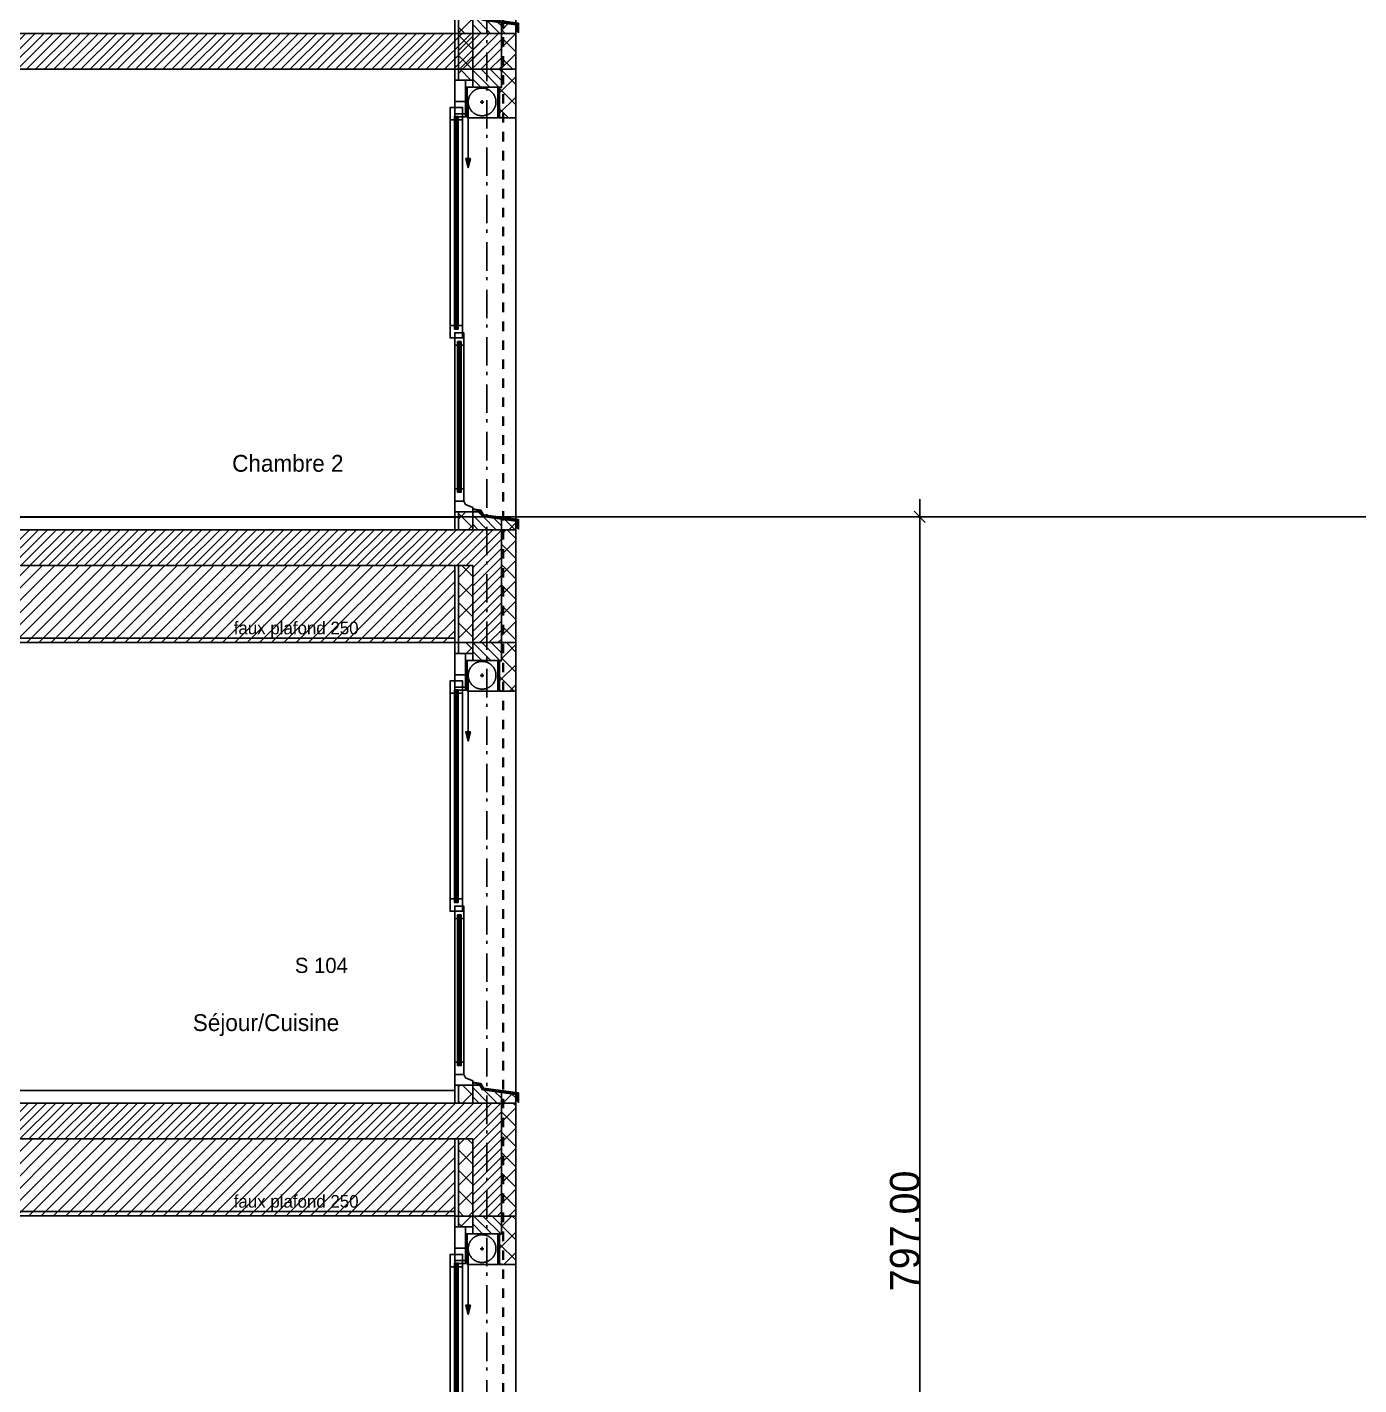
# Model space of a CAD drawing. Header units: centimetres. Extents: x -35664 to 50682, y -23001 to 23705.
# Drawn here: x 7361 to 8104, y -12907 to -12149 of the extents above; entities that cross this region are included whole.
import ezdxf

# ---------------------------------------------------------------- set-up
doc = ezdxf.new("R2010")
doc.units = ezdxf.units.CM
doc.header["$PDMODE"] = 67
for name, pattern in [('ISO-02', [0.75, 0.6, -0.15]), ('Style de ligne -6', [1.04164, 0.625, -0.20828, 0.06943, -0.13893]), ('VW-01', [0.41656, 0.20828, -0.20828]), ('VW-02', [0.69435, 0.48607, -0.20828])]:
    doc.linetypes.add(name, pattern=pattern)
doc.layers.get('0').update_dxf_attribs({"color": 252})
for name, color, linetype in [('B GÈnÈral_Hatch', 252, 'Continuous'), ('B Général', 252, 'Continuous'), ('C ANNOTATIONS-axes', 252, 'ISO-02'), ('C ANNOTATIONS-prestations', 252, 'Continuous'), ('C ANNOTATIONS-texte', 252, 'Continuous'), ('GÈnÈral_Hatch', 252, 'Continuous'), ('Général', 252, 'Continuous'), ('prlm-Coupe', 252, 'Continuous'), ('prlm-EAU-EUEV', 25, 'Continuous'), ('prlm-GT', 242, 'Continuous')]:
    doc.layers.add(name, color=color, linetype=linetype)
doc.styles.add('Eurostile', font='Eurosti.TTF')
doc.styles.add('Eurostile (italic)', font='Eurostib.TTF')
doc.dimstyles.new('100é', dxfattribs={"dimtxt": 16.471002, "dimasz": 6.232178, "dimexe": 10, "dimexo": 25, "dimgap": 1, "dimtad": 1, "dimdec": 1, "dimtxsty": 'Eurostile', "dimblk": 'A 90.VW_SLASH', "dimblk1": 'A 90.VW_SLASH', "dimblk2": 'A 90.VW_SLASH', "dimcen": 0, "dimdle": 10, "dimazin": 0, "dimtfac": 1, "dimtdec": 1, "dimtix": 1, "dimtmove": 0, "dimatfit": 0, "dimldrblk": 'A 90.VW_FILLEDARROW', "dimfxl": 1, "dimfrac": 2, "dimtolj": 1, "dimarcsym": 0})
pattern_1 = [(45, (-23116.8977, 10090.5865), (-3.5277778, 3.3072917), [])]
pattern_2 = [(45, (-23116.8977, 10090.366), (2.4253472, -2.6458333), [])]
pattern_3 = [(135, (-23116.898, 10090.366), (-5.656854, -5.656854), []), (225, (-23116.898, 10090.366), (-5.656854, 5.656854), [])]
pattern_4 = [(225, (-23116.898, 10090.366), (5.656854, -5.656854), []), (315, (-23116.898, 10090.366), (-5.656854, -5.656854), [])]
pattern_5 = [(45, (0, 0), (-5.65685, 5.65685), []), (135, (0, 0), (5.65685, 5.65685), [])]
pattern_6 = [(45, (0, 0), (2.42535, -2.64583), [])]

# ---------------------------------------------------------------- blocks, each defined once
blk = doc.blocks.new('A 90.VW_SLASH')
at = {"linetype": 'ByBlock', "lineweight": -2}
blk.add_line((1.6, 0), (-1, 0), dxfattribs=at)
at = {"linetype": 'Continuous', "lineweight": 20, "flags": 128}
blk.add_lwpolyline([(0.5, 0.5), (-0.5, -0.5)], dxfattribs=at)
blk = doc.blocks.new('*D266')
at = {"layer": 'Defpoints', "color": 0, "transparency": 16777216}
for p in [(7810.11, -12422.69), (7858.72, -12422.69), (7810.11, -13219.7)]:
    blk.add_point(p, dxfattribs=at)
at = {"layer": 'prlm-EAU-EUEV', "color": 0, "lineweight": -2, "transparency": 16777216}
for p, q in [((7835.11, -12422.69), (7868.72, -12422.69)), ((7858.72, -13213.46), (7858.72, -12428.93)), ((7835.11, -13219.7), (7868.72, -13219.7))]:
    blk.add_line(p, q, dxfattribs=at)
at = {"layer": 'prlm-EAU-EUEV', "color": 0, "lineweight": -2, "transparency": 16777216, "xscale": 6.232177734375, "yscale": 6.232177734375, "zscale": 6.232177734375}
for p, rotation in [((7858.72, -12422.69), 90), ((7858.72, -13219.7), 270)]:
    blk.add_blockref('A 90.VW_SLASH', p, dxfattribs=dict(at, rotation=rotation))
at = {"layer": 'prlm-EAU-EUEV', "color": 0, "transparency": 16777216, "insert": (7850.46, -12821.19), "char_height": 16.471, "attachment_point": 5, "rotation": 90, "style": 'Eurostile'}
blk.add_mtext('\\A1;797.00', dxfattribs=at)
blk = doc.blocks.new('A 90.VW_FILLEDARROW')
at = {"linetype": 'Continuous'}
blk.add_hatch(color=250, dxfattribs=at).paths.add_polyline_path([(-1.6, 0.43), (0, 0), (-1.6, -0.43)])
at = {"linetype": 'Continuous', "flags": 128}
blk.add_lwpolyline([(-1.6, 0.43), (0, 0), (-1.6, -0.43)], close=True, dxfattribs=at)
blk = doc.blocks.new('*D282')
at = {"layer": 'Defpoints', "color": 0, "transparency": 16777216}
for p in [(2577.01, -12422.69), (9144.82, -12422.69), (9110.95, -14019.85)]:
    blk.add_point(p, dxfattribs=at)
at = {"layer": 'prlm-GT', "color": 0, "lineweight": -2, "transparency": 16777216}
for p, q in [((9119.82, -12422.69), (9154.82, -12422.69)), ((9144.82, -14013.62), (9144.82, -12428.93)), ((9135.95, -14019.85), (9154.82, -14019.85))]:
    blk.add_line(p, q, dxfattribs=at)
at = {"layer": 'prlm-GT', "color": 0, "lineweight": -2, "transparency": 16777216, "xscale": 6.232177734375, "yscale": 6.232177734375, "zscale": 6.232177734375}
for p, rotation in [((9144.82, -12422.69), 90), ((9144.82, -14019.85), 270)]:
    blk.add_blockref('A 90.VW_SLASH', p, dxfattribs=dict(at, rotation=rotation))
at = {"layer": 'prlm-GT', "color": 0, "transparency": 16777216, "insert": (9136.56, -13221.27), "char_height": 16.471, "attachment_point": 5, "rotation": 90, "style": 'Eurostile'}
blk.add_mtext('\\A1;1597.16', dxfattribs=at)
blk = doc.blocks.new('B 90.F 220 All. fixe Coupe (2D)')
at = {"layer": 'B GÈnÈral_Hatch', "linetype": 'Continuous'}
h = blk.add_hatch(dxfattribs=at)
h.set_pattern_fill('02_ISOLANT', color=256, style=0, pattern_type=2)
h.set_pattern_definition(pattern_5)
h.paths.add_polyline_path([(-116.7, 17), (-89.7, 17), (-89.7, 8), (-106.7, 8), (-106.7, 9), (-116.7, 9)])
for points in [[(-89.7, 9), (-89.8, 9), (-89.8, 7.6), (-106.6, 7.6), (-106.6, 9.1), (-116.7, 9.1), (-116.7, 9), (-106.7, 9), (-106.7, 7.5), (-89.7, 7.5)], [(-90.4, -15.1), (28.33, -15.1), (28.33, -15.6), (-90.4, -15.6)], [(-66.85, -8.15), (-61.85, -9.49), (-66.85, -10.83)], [(35.26, -13.43), (119.37, -13.43), (119.37, -13.93), (35.26, -13.93)], [(35.26, -15.43), (119.37, -15.43), (119.37, -14.93), (35.26, -14.93)], [(-90.4, -17.1), (28.33, -17.1), (28.33, -16.6), (-90.4, -16.6)]]:
    blk.add_hatch(color=250, dxfattribs=at).paths.add_polyline_path(points)
at = {"layer": 'B GÈnÈral_Hatch', "linetype": 'Continuous', "lineweight": 18}
h = blk.add_hatch(dxfattribs=at)
h.set_pattern_fill('50_BETON', color=256, style=0, pattern_type=2)
h.set_pattern_definition(pattern_6)
h.paths.add_polyline_path([(-116.7, -7), (-106.7, -7), (-106.7, 9), (-116.7, 9)])
at = {"layer": 'B GÈnÈral_Hatch', "linetype": 'Continuous'}
h = blk.add_hatch(dxfattribs=at)
h.set_pattern_fill('02_ISOLANT', color=256, style=0, pattern_type=2)
h.set_pattern_definition(pattern_5)
h.paths.add_polyline_path([(-116.7, -15), (-116.7, -7), (-110.7, -7), (-110.7, -15)])
at = {"layer": 'GÈnÈral_Hatch', "linetype": 'Continuous'}
h = blk.add_hatch(dxfattribs=at)
h.set_pattern_fill('02_ISOLANT', color=256, style=0, pattern_type=2)
h.set_pattern_definition(pattern_5)
h.paths.add_polyline_path([(140.27, 9), (134.3, 9), (135.41, 17), (140.27, 17)])
at = {"layer": 'GÈnÈral_Hatch', "linetype": 'Continuous', "lineweight": 18}
h = blk.add_hatch(dxfattribs=at)
h.set_pattern_fill('50_BETON', color=256, style=0, pattern_type=2)
h.set_pattern_definition(pattern_6)
h.paths.add_polyline_path([(140.27, -7), (130.27, -7), (130.26, -3), (132.86, -1.5), (134.3, 9), (140.27, 9)])
at = {"layer": 'GÈnÈral_Hatch', "linetype": 'Continuous'}
h = blk.add_hatch(dxfattribs=at)
h.set_pattern_fill('02_ISOLANT', color=256, style=0, pattern_type=2)
h.set_pattern_definition(pattern_5)
h.paths.add_polyline_path([(140.27, -15), (130.27, -15), (130.27, -7), (140.27, -7)])
at = {"layer": 'B Général', "linetype": 'Continuous'}
for p, q in [((-110.7, -7), (-110.7, -17)), ((-98.55, -9.49), (-61.85, -9.49))]:
    blk.add_line(p, q, dxfattribs=at)
at = {"layer": 'B Général', "linetype": 'VW-02', "ltscale": 25.4}
for p, q in [((-99.45, -1.75), (-97.45, -1.75)), ((-98.45, -0.75), (-98.45, -2.75))]:
    blk.add_line(p, q, dxfattribs=at)
at = {"layer": 'B Général', "linetype": 'Continuous', "flags": 128}
for points in [[(-116.7, 17), (-89.7, 17), (-89.7, 8), (-106.7, 8), (-106.7, 9), (-116.7, 9)], [(-116.7, -7), (-106.7, -7), (-106.7, 9), (-116.7, 9)]]:
    blk.add_lwpolyline(points, dxfattribs=at)
for points in [[(129.79, -2.89), (129.06, -7), (128.6, -7), (129.41, -2.44), (131.9, -1), (134.59, 18.5), (139.92, 18.5), (138.67, 17.31), (137.98, 17.35), (138.67, 18), (135.05, 18), (132.4, -1.27)], [(-89.7, 9), (-89.8, 9), (-89.8, 7.6), (-106.6, 7.6), (-106.6, 9.1), (-116.7, 9.1), (-116.7, 9), (-106.7, 9), (-106.7, 7.5), (-89.7, 7.5), (-89.7, 9)], [(-116.7, -15), (-116.7, -7), (-110.7, -7), (-110.7, -15)], [(-110.7, -11), (-110.7, -7), (-106.7, -7), (-106.7, -11)], [(-116.7, -17), (-116.7, -15), (-110.7, -15), (-110.7, -17)], [(-90.2, -17), (-110.7, -17), (-110.7, -11), (-90.2, -11)], [(-95.31, -12.6), (26.36, -12.6), (26.36, -19.6), (-95.31, -19.6)], [(-66.85, -8.15), (-61.85, -9.49), (-66.85, -10.83)]]:
    blk.add_lwpolyline(points, close=True, dxfattribs=at)
at = {"layer": 'B Général', "linetype": 'Continuous', "lineweight": 25, "flags": 128}
blk.add_lwpolyline([(-106.7, -10), (-106.7, 7), (-89.7, 7), (-89.7, -10)], close=True, dxfattribs=at)
at = {"layer": 'B Général', "flags": 128}
for points in [[(124.27, -17), (130.27, -17), (130.27, -7), (127.86, -7), (126.27, -11), (124.27, -12)], [(-98.8, -11), (-91.87, -11), (-91.87, -17), (-98.8, -17)], [(-88.43, -15.1), (-88.43, -12.6), (-95.31, -12.6), (-95.31, -19.6), (-88.43, -19.6), (-88.43, -17.1), (-90.4, -17.1), (-90.4, -15.1)], [(-90.4, -15.1), (28.33, -15.1), (28.33, -15.6), (-90.4, -15.6)], [(26.36, -15.1), (26.36, -12.6), (33.24, -12.6), (33.24, -19.6), (26.36, -19.6), (26.36, -17.1), (28.33, -17.1), (28.33, -15.1)], [(37.24, -13.43), (37.24, -12), (30.36, -12), (30.36, -17), (37.24, -17), (37.24, -15.43), (35.26, -15.43), (35.26, -13.43)], [(35.26, -13.43), (119.37, -13.43), (119.37, -13.93), (35.26, -13.93)], [(35.26, -15.43), (119.37, -15.43), (119.37, -14.93), (35.26, -14.93)], [(117.39, -13.43), (117.39, -12), (124.27, -12), (124.27, -17), (117.39, -17), (117.39, -15.43), (119.37, -15.43), (119.37, -13.43)], [(-90.4, -17.1), (28.33, -17.1), (28.33, -16.6), (-90.4, -16.6)]]:
    blk.add_lwpolyline(points, close=True, dxfattribs=at)
at = {"layer": 'B Général', "linetype": 'Continuous'}
blk.add_open_spline([(-105.23, -5.59), (-104.2, -7.39), (-100.62, -9.48), (-96.47, -9.5), (-92.87, -7.45), (-90.78, -3.87), (-90.76, 0.28), (-92.81, 3.88), (-96.39, 5.98), (-100.54, 6), (-104.14, 3.94), (-106.23, 0.36), (-106.26, -3.79), (-105.23, -5.59)], degree=2, dxfattribs=at)
at = {"layer": 'Général', "linetype": 'Continuous'}
for p, q in [((-89.7, 17), (135.41, 17)), ((37.24, -12), (117.39, -12)), ((137.4, -15), (130.27, -15)), ((117.39, -17), (37.24, -17)), ((140.27, -17), (130.27, -17))]:
    blk.add_line(p, q, dxfattribs=at)
at = {"layer": 'Général', "linetype": 'Continuous', "flags": 128}
for points in [[(140.27, 9), (134.3, 9), (135.41, 17), (140.27, 17)], [(140.27, -7), (130.27, -7), (130.26, -3), (132.86, -1.5), (134.3, 9), (140.27, 9)], [(140.27, -15), (130.27, -15), (130.27, -7), (140.27, -7)]]:
    blk.add_lwpolyline(points, dxfattribs=at)
blk = doc.blocks.new('B 90.axes 2')
at = {"layer": 'B Général', "linetype": 'Style de ligne -6', "ltscale": 25.4}
blk.add_line((-43.328, -1173.93), (-43.328, 1361.07), dxfattribs=at)
blk = doc.blocks.new('A$C373B78D5')
at = {"layer": 'B GÈnÈral_Hatch', "linetype": 'Continuous', "lineweight": 18}
h = blk.add_hatch(dxfattribs=at)
h.set_pattern_fill('50_BETON', color=256, style=0, pattern_type=2)
h.set_pattern_definition(pattern_2)
h.paths.add_polyline_path([(-16891.01, 5320), (-16891.01, 5300), (-15495.41, 5300), (-15495.41, 5320)])
at = {"layer": 'B GÈnÈral_Hatch', "linetype": 'Continuous'}
h = blk.add_hatch(dxfattribs=at)
h.set_pattern_fill('02_ISOLANT', color=256, angle=90, style=0, pattern_type=2)
h.set_pattern_definition(pattern_3)
h.paths.add_polyline_path([(-15510.41, 5299.97), (-15502.41, 5299.97), (-15502.41, 5320), (-15510.41, 5320)])
at = {"layer": 'B GÈnÈral_Hatch', "linetype": 'Continuous', "lineweight": 18}
h = blk.add_hatch(dxfattribs=at)
h.set_pattern_fill('50_BETON', color=256, style=0, pattern_type=2)
h.set_pattern_definition(pattern_2)
h.paths.add_polyline_path([(-15502.41, 5299.97), (-15486.41, 5299.97), (-15486.41, 5320), (-15502.41, 5320)])
at = {"layer": 'B GÈnÈral_Hatch', "linetype": 'Continuous'}
h = blk.add_hatch(dxfattribs=at)
h.set_pattern_fill('02_ISOLANT', color=256, angle=90, style=0, pattern_type=2)
h.set_pattern_definition(pattern_3)
h.paths.add_polyline_path([(-15486.41, 5299.97), (-15478.41, 5299.97), (-15478.41, 5320), (-15486.41, 5320)])
at = {"layer": 'B GÈnÈral_Hatch', "linetype": 'Continuous', "lineweight": 18}
h = blk.add_hatch(dxfattribs=at)
h.set_pattern_fill('50_BETON', color=256, style=0, pattern_type=2)
h.set_pattern_definition(pattern_2)
h.paths.add_polyline_path([(-15502.41, 5023), (-15502.41, 5043), (-16891.01, 5043), (-16891.01, 5023)])
h = blk.add_hatch(dxfattribs=at)
h.set_pattern_fill('50_BETON', color=256, style=0, pattern_type=2)
h.set_pattern_definition(pattern_2)
h.paths.add_polyline_path([(-15502.41, 4979.97), (-15486.41, 4979.97), (-15486.41, 5043), (-15502.41, 5043)])
at = {"layer": 'B GÈnÈral_Hatch', "linetype": 'Continuous'}
h = blk.add_hatch(dxfattribs=at)
h.set_pattern_fill('02_ISOLANT', color=256, angle=90, style=0, pattern_type=2)
h.set_pattern_definition(pattern_3)
h.paths.add_polyline_path([(-15486.41, 4979.97), (-15478.41, 4979.97), (-15478.41, 5043), (-15486.41, 5043)])
h = blk.add_hatch(dxfattribs=at)
h.set_pattern_fill('F_P__SOFFITE', color=256, style=0, pattern_type=2)
h.set_pattern_definition(pattern_1)
h.paths.add_polyline_path([(-16311.28, 5023), (-15512.41, 5023), (-15512.41, 4980), (-16311.28, 4980)])
h = blk.add_hatch(dxfattribs=at)
h.set_pattern_fill('02_ISOLANT', color=256, angle=180, style=0, pattern_type=2)
h.set_pattern_definition(pattern_4)
h.paths.add_polyline_path([(-15502.41, 4979.97), (-15502.41, 5023), (-15510.41, 5023), (-15510.41, 4979.97)])
at = {"layer": 'B GÈnÈral_Hatch', "linetype": 'Continuous', "lineweight": 18}
h = blk.add_hatch(dxfattribs=at)
h.set_pattern_fill('50_BETON', color=256, style=0, pattern_type=2)
h.set_pattern_definition(pattern_2)
h.paths.add_polyline_path([(-15502.41, 4703), (-15502.41, 4723), (-16891.01, 4723), (-16891.01, 4703)])
h = blk.add_hatch(dxfattribs=at)
h.set_pattern_fill('50_BETON', color=256, style=0, pattern_type=2)
h.set_pattern_definition(pattern_2)
h.paths.add_polyline_path([(-15502.41, 4659.97), (-15486.41, 4659.97), (-15486.41, 4723), (-15502.41, 4723)])
at = {"layer": 'B GÈnÈral_Hatch', "linetype": 'Continuous'}
h = blk.add_hatch(dxfattribs=at)
h.set_pattern_fill('02_ISOLANT', color=256, angle=90, style=0, pattern_type=2)
h.set_pattern_definition(pattern_3)
h.paths.add_polyline_path([(-15486.41, 4659.97), (-15478.41, 4659.97), (-15478.41, 4723), (-15486.41, 4723)])
h = blk.add_hatch(dxfattribs=at)
h.set_pattern_fill('F_P__SOFFITE', color=256, style=0, pattern_type=2)
h.set_pattern_definition(pattern_1)
h.paths.add_polyline_path([(-16311.28, 4703), (-15512.41, 4703), (-15512.41, 4660), (-16311.28, 4660)])
h = blk.add_hatch(dxfattribs=at)
h.set_pattern_fill('02_ISOLANT', color=256, angle=180, style=0, pattern_type=2)
h.set_pattern_definition(pattern_4)
h.paths.add_polyline_path([(-15502.41, 4659.97), (-15502.41, 4703), (-15510.41, 4703), (-15510.41, 4659.97)])
at = {"layer": 'B GÈnÈral_Hatch'}
for points in [[(-16311.28, 4982.41), (-15512.41, 4982.41), (-15512.41, 4980), (-16311.28, 4980)], [(-16311.28, 4662.41), (-15512.41, 4662.41), (-15512.41, 4660), (-16311.28, 4660)]]:
    blk.add_lwpolyline(points, close=True, dxfattribs=at)
at = {"layer": 'B Général', "linetype": 'Continuous'}
for p, q in [((-16891.01, 5320), (-15495.41, 5320)), ((-15512.41, 5299.97), (-15512.41, 5320)), ((-15478.41, 5320), (-15512.41, 5320)), ((-15512.41, 5299.97), (-15512.41, 5320)), ((-15510.41, 5299.97), (-15510.41, 5320)), ((-15510.41, 5299.97), (-15510.41, 5320)), ((-15502.41, 5299.97), (-15502.41, 5320)), ((-15502.41, 5299.97), (-15502.41, 5320)), ((-15486.41, 5299.97), (-15486.41, 5320)), ((-15486.41, 5299.97), (-15486.41, 5320)), ((-15478.41, 5299.97), (-15478.41, 5320)), ((-15478.41, 5299.97), (-15478.41, 5320)), ((-16891.01, 5300), (-15495.41, 5300)), ((-16891.01, 5300), (-15495.41, 5300)), ((-15478.41, 5299.97), (-15512.41, 5299.97)), ((-16891.01, 5050), (-15512.41, 5050)), ((-16891.01, 5050), (-15512.41, 5050)), ((-15512.41, 5050), (-15510.41, 5050)), ((-16891.01, 5043), (-15502.41, 5043)), ((-15478.41, 5043), (-15502.41, 5043)), ((-15486.41, 4979.97), (-15486.41, 5043)), ((-15486.41, 4979.97), (-15486.41, 5043)), ((-15478.41, 4979.97), (-15478.41, 5043)), ((-15478.41, 4979.97), (-15478.41, 5043)), ((-16891.01, 5023), (-15512.41, 5023)), ((-16891.01, 5023), (-15512.41, 5023)), ((-15512.41, 4979.97), (-15512.41, 5023)), ((-15512.41, 4979.97), (-15512.41, 5023)), ((-15502.41, 5023), (-15512.41, 5023)), ((-15510.41, 4979.97), (-15510.41, 5023)), ((-15510.41, 4979.97), (-15510.41, 5023)), ((-15502.41, 4979.97), (-15502.41, 5023)), ((-15502.41, 4979.97), (-15502.41, 5023)), ((-15478.41, 4979.97), (-15512.41, 4979.97)), ((-16891.01, 4730), (-15512.41, 4730)), ((-16891.01, 4730), (-15512.41, 4730)), ((-16891.01, 4723), (-15512.41, 4723)), ((-15512.41, 4723), (-15502.41, 4723)), ((-15478.41, 4723), (-15502.41, 4723)), ((-15486.41, 4659.97), (-15486.41, 4723)), ((-15486.41, 4659.97), (-15486.41, 4723)), ((-15478.41, 4659.97), (-15478.41, 4723)), ((-15478.41, 4659.97), (-15478.41, 4723)), ((-16891.01, 4703), (-15512.41, 4703)), ((-16891.01, 4703), (-15512.41, 4703)), ((-15502.41, 4703), (-15512.41, 4703)), ((-15512.41, 4659.97), (-15512.41, 4703)), ((-15512.41, 4659.97), (-15512.41, 4703)), ((-15510.41, 4659.97), (-15510.41, 4703)), ((-15510.41, 4659.97), (-15510.41, 4703)), ((-15502.41, 4659.97), (-15502.41, 4703)), ((-15502.41, 4659.97), (-15502.41, 4703)), ((-15478.41, 4659.97), (-15512.41, 4659.97))]:
    blk.add_line(p, q, dxfattribs=at)
at = {"layer": 'B Général', "linetype": 'Continuous', "flags": 128}
blk.add_lwpolyline([(-13322.41, 5331.87), (-14116.6, 5339.82), (-14116.6, 5035), (-14698.4, 5035), (-14698.4, 4133), (-15478.41, 4133), (-15478.41, 5662), (-16935.01, 5662), (-16935.01, 6009), (-19603.98, 6009), (-19603.98, 5297), (-19865.06, 5297), (-19865.06, 5050), (-19852.84, 5050), (-19852.84, 4090), (-18095.93, 4090), (-18095.93, 3503), (-16050.9, 3503), (-16050.9, 3504.92), (-16050.41, 3504.92), (-16050.41, 3203), (-11164.45, 3203)], dxfattribs=at)
for points in [[(-16311.28, 5023), (-15512.41, 5023), (-15512.41, 4980), (-16311.28, 4980)], [(-16311.28, 4982.41), (-15512.41, 4982.41), (-15512.41, 4980), (-16311.28, 4980)], [(-16311.28, 4703), (-15512.41, 4703), (-15512.41, 4660), (-16311.28, 4660)], [(-16311.28, 4662.41), (-15512.41, 4662.41), (-15512.41, 4660), (-16311.28, 4660)]]:
    blk.add_lwpolyline(points, close=True, dxfattribs=at)
at = {"layer": 'C ANNOTATIONS-axes', "linetype": 'VW-01', "lineweight": 35, "ltscale": 25.4}
blk.add_line((-15485.41, 6132.6), (-15485.41, 2777.53), dxfattribs=at)
at = {"layer": 'B Général'}
blk.add_blockref('B 90.axes 2', (-15451.09, 4932.77), dxfattribs=at)
at = {"layer": 'B Général', "rotation": 270}
for p in [(-15495.41, 5460.27), (-15495.41, 5183.27), (-15495.41, 4863.27), (-15495.41, 4543.27)]:
    blk.add_blockref('B 90.F 220 All. fixe Coupe (2D)', p, dxfattribs=at)
at = {"layer": 'B Général', "insert": (-15586.85, 4804.08), "char_height": 8.458, "attachment_point": 2, "line_spacing_factor": 0.895453, "style": 'Eurostile'}
blk.add_mtext('S 104', dxfattribs=at)
at = {"layer": 'C ANNOTATIONS-prestations', "char_height": 7.0487, "attachment_point": 1, "line_spacing_factor": 0.895453, "style": 'Eurostile (italic)'}
for insert in [(-15635.79, 4991.68), (-15635.79, 4671.68)]:
    blk.add_mtext('faux plafond 250', dxfattribs=dict(at, insert=insert))
at = {"layer": 'C ANNOTATIONS-texte', "attachment_point": 1, "rotation": 0.00002, "line_spacing_factor": 0.895453, "style": 'Eurostile'}
for s, insert, char_height in [('Chambre 2', (-15636.65, 5084.76), 9.398), ('Séjour/Cuisine', (-15658.61, 4772.61), 9.3982)]:
    blk.add_mtext(s, dxfattribs=dict(at, insert=insert, char_height=char_height))

msp = doc.modelspace()

# ---------------------------------------------------------------- linework, layer by layer
at = {"layer": 'prlm-GT'}
msp.add_lwpolyline([(2504.784, -12422.694), (14524.417, -12422.694)], dxfattribs=at)

# ---------------------------------------------------------------- block references
at = {"layer": 'prlm-Coupe'}
msp.add_blockref('A$C373B78D5', (23111.623, -17472.851), dxfattribs=at)

# ---------------------------------------------------------------- dimensions: what is measured, and where the dimension line sits
at = {"layer": 'prlm-EAU-EUEV'}
dim = msp.add_linear_dim(base=(7858.72, -12422.694), p1=(7810.108, -13219.695), p2=(7810.108, -12422.694), angle=90, dimstyle='100é', override={"dimdec": 2, "dimzin": 0, "dimdsep": 46, "dimpost": '<>'}, dxfattribs=at)
dim.commit()
dim.dimension.update_dxf_attribs({"geometry": '*D266', "text_midpoint": (7850.464, -12821.195)})
at = {"layer": 'prlm-GT'}
dim = msp.add_linear_dim(base=(9144.819, -12422.694), p1=(9110.954, -14019.853), p2=(2577.008, -12422.694), angle=90, dimstyle='100é', override={"dimdec": 2, "dimzin": 0, "dimdsep": 46, "dimpost": '<>'}, dxfattribs=at)
dim.commit()
dim.dimension.update_dxf_attribs({"geometry": '*D282', "text_midpoint": (9136.563, -13221.274)})

doc.saveas('drawing.dxf')
